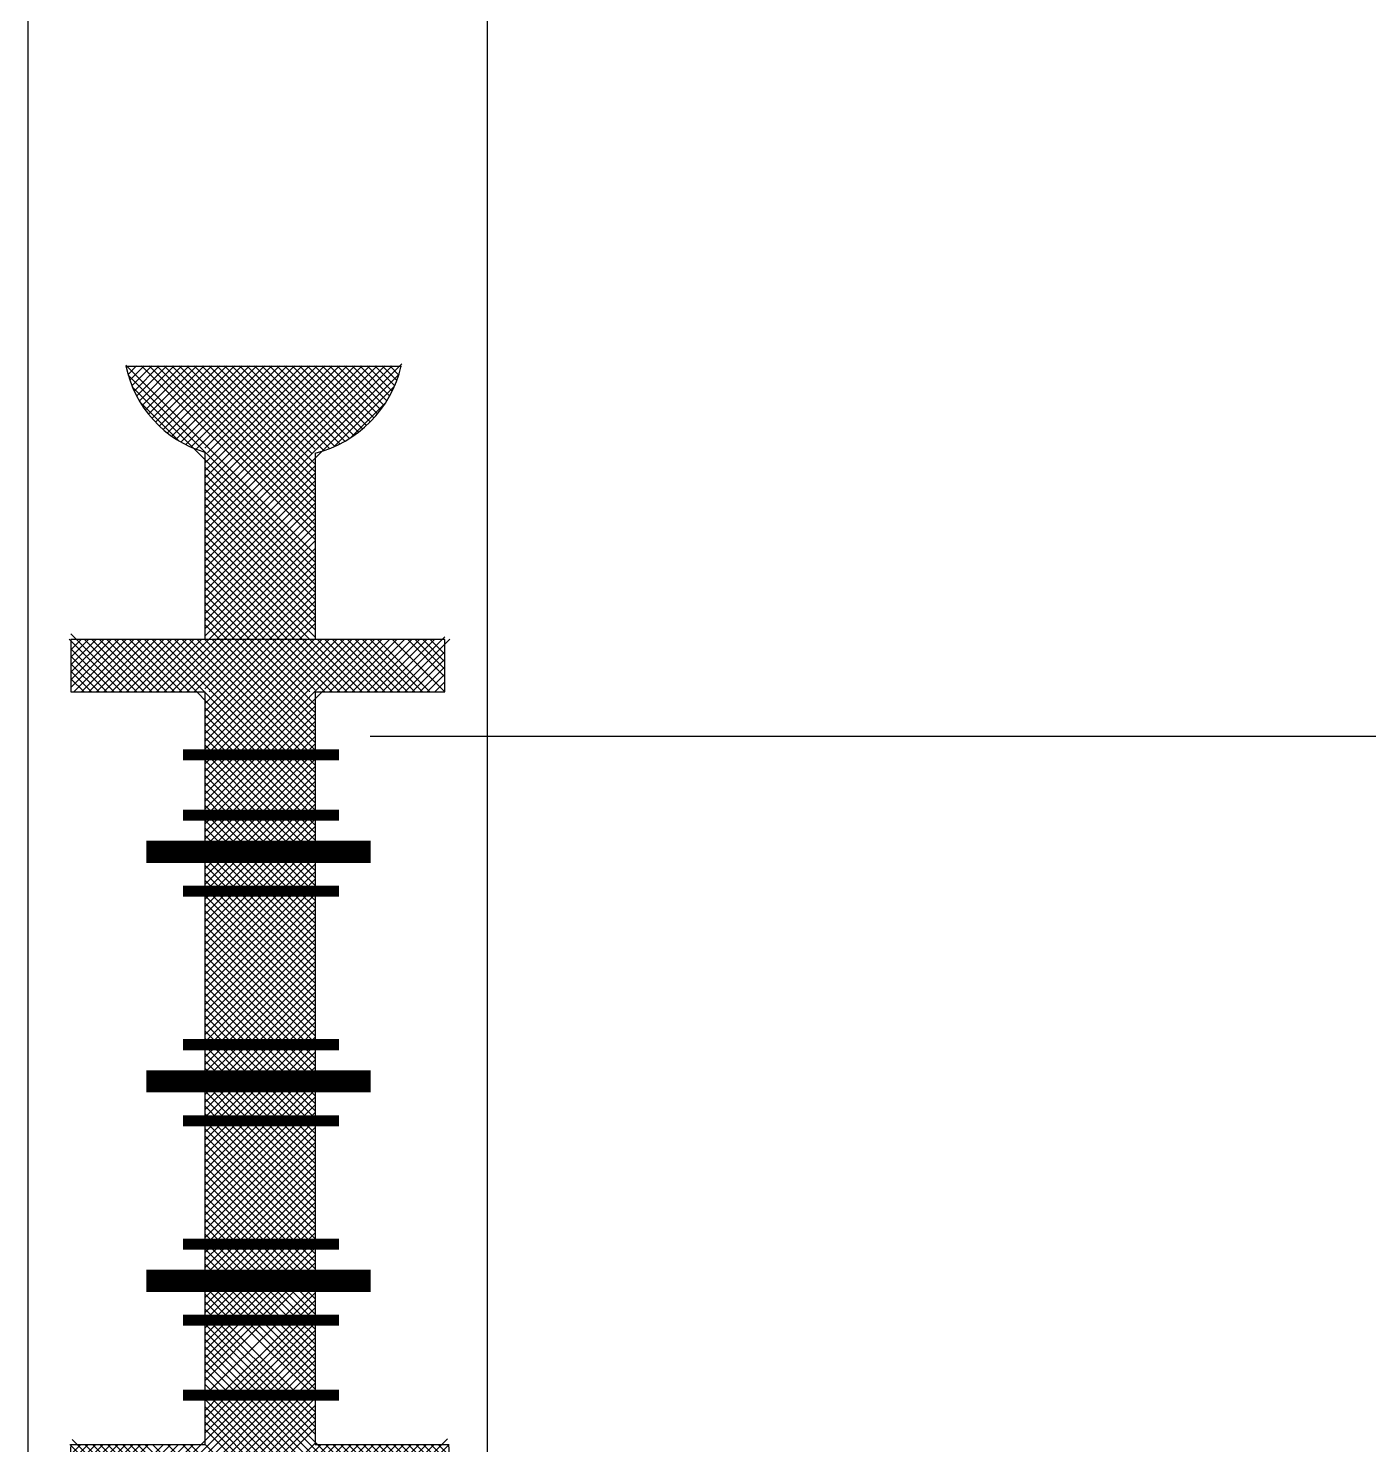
# Model space of a CAD drawing. Extents: x 151242 to 151523, y 158752 to 159354.
# Drawn here: x 151356.91 to 151357.879, y 158877.236 to 158878.259 of the extents above; entities that cross this region are included whole.
import ezdxf

# ---------------------------------------------------------------- set-up
doc = ezdxf.new("R2010")
doc.units = 0
doc.header["$LTSCALE"] = 3
doc.header["$MEASUREMENT"] = 0
doc.layers.get('0').update_dxf_attribs({"linetype": 'CONTINUOUS'})
doc.layers.add('4', color=12, linetype='CONTINUOUS')

# ---------------------------------------------------------------- blocks, each defined once
blk = doc.blocks.new('*X84')
at = {"color": 0}
for p, q in [((21.24102, 39.97768), (21.26816, 40.00483)), ((21.24278, 39.97768), (21.26993, 40.00483)), ((21.24455, 39.97768), (21.2717, 40.00483)), ((21.24632, 39.97768), (21.27346, 40.00483)), ((21.24809, 39.97768), (21.27523, 40.00483)), ((21.24986, 39.97768), (21.277, 40.00483)), ((21.25162, 39.97768), (21.27877, 40.00483)), ((21.25339, 39.97768), (21.28054, 40.00483)), ((21.25516, 39.97768), (21.2812, 40.00373)), ((21.25526, 39.99369), (21.26639, 40.00483)), ((21.25526, 39.99546), (21.26463, 40.00483)), ((21.25526, 39.99723), (21.26286, 40.00483)), ((21.25526, 39.999), (21.26109, 40.00483)), ((21.25526, 40.00076), (21.25932, 40.00483)), ((21.25526, 40.00253), (21.25755, 40.00483)), ((21.28106, 39.97768), (21.25526, 40.00349)), ((21.28283, 39.97768), (21.25569, 40.00483)), ((21.2846, 39.97768), (21.25745, 40.00483)), ((21.28637, 39.97768), (21.25922, 40.00483)), ((21.28813, 39.97768), (21.26099, 40.00483)), ((21.2899, 39.97768), (21.26276, 40.00483)), ((21.29167, 39.97768), (21.26453, 40.00483)), ((21.29344, 39.97768), (21.26629, 40.00483)), ((21.29521, 39.97768), (21.26806, 40.00483)), ((21.2812, 39.99345), (21.26983, 40.00483)), ((21.2812, 39.99522), (21.2716, 40.00483)), ((21.2812, 39.99699), (21.27336, 40.00483)), ((21.2812, 39.99875), (21.27513, 40.00483)), ((21.2812, 40.00052), (21.2769, 40.00483)), ((21.2812, 40.00229), (21.27867, 40.00483)), ((21.2793, 39.97768), (21.25526, 40.00172)), ((21.27753, 39.97768), (21.25526, 39.99995)), ((21.25693, 39.97768), (21.2812, 40.00196)), ((21.25869, 39.97768), (21.2812, 40.00019)), ((21.27576, 39.97768), (21.25526, 39.99818)), ((21.27399, 39.97768), (21.25526, 39.99641)), ((21.26046, 39.97768), (21.2812, 39.99842)), ((21.26223, 39.97768), (21.2812, 39.99666)), ((21.27222, 39.97768), (21.25526, 39.99465)), ((21.27046, 39.97768), (21.25526, 39.99288)), ((21.264, 39.97768), (21.2812, 39.99489)), ((21.26577, 39.97768), (21.2812, 39.99312)), ((21.22334, 39.97768), (21.23573, 39.99007)), ((21.22379, 39.97637), (21.23749, 39.99007)), ((21.22379, 39.9799), (21.23396, 39.99007)), ((21.22379, 39.98167), (21.23219, 39.99007)), ((21.22379, 39.98344), (21.23042, 39.99007)), ((21.22379, 39.98521), (21.22866, 39.99007)), ((21.22379, 39.98698), (21.22689, 39.99007)), ((21.23687, 39.97768), (21.22448, 39.99007)), ((21.23864, 39.97768), (21.22625, 39.99007)), ((21.22687, 39.97768), (21.23926, 39.99007)), ((21.2404, 39.97768), (21.22802, 39.99007)), ((21.22864, 39.97768), (21.24103, 39.99007)), ((21.24217, 39.97768), (21.22978, 39.99007)), ((21.23041, 39.97768), (21.2428, 39.99007)), ((21.24394, 39.97768), (21.23155, 39.99007)), ((21.23218, 39.97768), (21.24457, 39.99007)), ((21.24571, 39.97768), (21.23332, 39.99007)), ((21.23395, 39.97768), (21.24633, 39.99007)), ((21.24748, 39.97768), (21.23509, 39.99007)), ((21.23571, 39.97768), (21.2481, 39.99007)), ((21.24924, 39.97768), (21.23686, 39.99007)), ((21.23748, 39.97768), (21.24987, 39.99007)), ((21.25101, 39.97768), (21.23862, 39.99007)), ((21.23925, 39.97768), (21.25164, 39.99007)), ((21.25278, 39.97768), (21.24039, 39.99007)), ((21.25455, 39.97768), (21.24216, 39.99007)), ((21.25631, 39.97768), (21.24393, 39.99007)), ((21.25808, 39.97768), (21.24569, 39.99007)), ((21.25985, 39.97768), (21.24746, 39.99007)), ((21.26162, 39.97768), (21.24923, 39.99007)), ((21.26339, 39.97768), (21.251, 39.99007)), ((21.26515, 39.97768), (21.25277, 39.99007)), ((21.26692, 39.97768), (21.25526, 39.98934)), ((21.26869, 39.97768), (21.2563, 39.99007)), ((21.26753, 39.97768), (21.27992, 39.99007)), ((21.2693, 39.97768), (21.2812, 39.98959)), ((21.27107, 39.97768), (21.28346, 39.99007)), ((21.27284, 39.97768), (21.28522, 39.99007)), ((21.2746, 39.97768), (21.28699, 39.99007)), ((21.27637, 39.97768), (21.28876, 39.99007)), ((21.27814, 39.97768), (21.29053, 39.99007)), ((21.27991, 39.97768), (21.29229, 39.99007)), ((21.28168, 39.97768), (21.29406, 39.99007)), ((21.28344, 39.97768), (21.29583, 39.99007)), ((21.29697, 39.97768), (21.28459, 39.99007)), ((21.28521, 39.97768), (21.2976, 39.99007)), ((21.29874, 39.97768), (21.28635, 39.99007)), ((21.28698, 39.97768), (21.29937, 39.99007)), ((21.30051, 39.97768), (21.28812, 39.99007)), ((21.28875, 39.97768), (21.30113, 39.99007)), ((21.30228, 39.97768), (21.28989, 39.99007)), ((21.29051, 39.97768), (21.3029, 39.99007)), ((21.30404, 39.97768), (21.29166, 39.99007)), ((21.29228, 39.97768), (21.30467, 39.99007)), ((21.30581, 39.97768), (21.29342, 39.99007)), ((21.29405, 39.97768), (21.30644, 39.99007)), ((21.30758, 39.97768), (21.29519, 39.99007)), ((21.29582, 39.97768), (21.3082, 39.99007)), ((21.30935, 39.97768), (21.29696, 39.99007)), ((21.31172, 39.97708), (21.29873, 39.99007)), ((21.29935, 39.97768), (21.31172, 39.99005)), ((21.31288, 39.97768), (21.3005, 39.99007)), ((21.31172, 39.98062), (21.30226, 39.99007)), ((21.31172, 39.98238), (21.30403, 39.99007)), ((21.31172, 39.98415), (21.3058, 39.99007)), ((21.31172, 39.98592), (21.30757, 39.99007)), ((21.31172, 39.98769), (21.30933, 39.99007)), ((21.2351, 39.97768), (21.22379, 39.98899)), ((21.23333, 39.97768), (21.22379, 39.98722)), ((21.30289, 39.97768), (21.31172, 39.98651)), ((21.23157, 39.97768), (21.22379, 39.98545)), ((21.2298, 39.97768), (21.22379, 39.98369)), ((21.30466, 39.97768), (21.31172, 39.98474)), ((21.30642, 39.97768), (21.31172, 39.98297)), ((21.22803, 39.97768), (21.22379, 39.98192)), ((21.22626, 39.97768), (21.22379, 39.98015)), ((21.30819, 39.97768), (21.31172, 39.98121))]:
    blk.add_line(p, q, dxfattribs=at)
blk = doc.blocks.new('*X85')
at = {"color": 0}
for p, q in [((21.25526, 39.95303), (21.27991, 39.97768)), ((21.25526, 39.9548), (21.27814, 39.97768)), ((21.25526, 39.95657), (21.27637, 39.97768)), ((21.25526, 39.95834), (21.2746, 39.97768)), ((21.25526, 39.96011), (21.27284, 39.97768)), ((21.25526, 39.96187), (21.27107, 39.97768)), ((21.25526, 39.96364), (21.2693, 39.97768)), ((21.25526, 39.96541), (21.26753, 39.97768)), ((21.25526, 39.96718), (21.26577, 39.97768)), ((21.25526, 39.96894), (21.264, 39.97768)), ((21.25526, 39.97071), (21.26223, 39.97768)), ((21.25526, 39.97248), (21.26046, 39.97768)), ((21.25526, 39.97425), (21.25869, 39.97768)), ((21.25526, 39.95127), (21.2812, 39.97721)), ((21.2812, 39.95102), (21.25526, 39.97697)), ((21.2812, 39.95279), (21.25631, 39.97768)), ((21.2812, 39.95456), (21.25808, 39.97768)), ((21.2812, 39.95633), (21.25985, 39.97768)), ((21.2812, 39.95809), (21.26162, 39.97768)), ((21.2812, 39.95986), (21.26339, 39.97768)), ((21.2812, 39.96163), (21.26515, 39.97768)), ((21.2812, 39.9634), (21.26692, 39.97768)), ((21.2812, 39.96517), (21.26869, 39.97768)), ((21.2812, 39.96693), (21.27046, 39.97768)), ((21.2812, 39.9687), (21.27222, 39.97768)), ((21.2812, 39.97047), (21.27399, 39.97768)), ((21.2812, 39.97224), (21.27576, 39.97768)), ((21.2812, 39.974), (21.27753, 39.97768)), ((21.25526, 39.9495), (21.2812, 39.97544)), ((21.2812, 39.94926), (21.25526, 39.9752)), ((21.25526, 39.94773), (21.2812, 39.97368)), ((21.2812, 39.94749), (21.25526, 39.97343)), ((21.25526, 39.94596), (21.2812, 39.97191)), ((21.2812, 39.94572), (21.25526, 39.97167)), ((21.25526, 39.9442), (21.2812, 39.97014)), ((21.2812, 39.94395), (21.25526, 39.9699)), ((21.25526, 39.94243), (21.2812, 39.96837)), ((21.2812, 39.94219), (21.25526, 39.96813)), ((21.25526, 39.94066), (21.2812, 39.9666)), ((21.2812, 39.94042), (21.25526, 39.96636)), ((21.25526, 39.93889), (21.2812, 39.96484)), ((21.2812, 39.93865), (21.25526, 39.96459)), ((21.25526, 39.93712), (21.2812, 39.96307)), ((21.2812, 39.93688), (21.25526, 39.96283)), ((21.23727, 39.9156), (21.2812, 39.95953)), ((21.23821, 39.91831), (21.2812, 39.9613)), ((21.30094, 39.91537), (21.25526, 39.96106)), ((21.30159, 39.91296), (21.25526, 39.95929)), ((21.23671, 39.91327), (21.2812, 39.95777)), ((21.29935, 39.91344), (21.25526, 39.95752)), ((21.24041, 39.91344), (21.2812, 39.95423)), ((21.29758, 39.91344), (21.25526, 39.95576)), ((21.29581, 39.91344), (21.25526, 39.95399)), ((21.24218, 39.91344), (21.2812, 39.95246)), ((21.24395, 39.91344), (21.2812, 39.95069)), ((21.29404, 39.91344), (21.25526, 39.95222)), ((21.29228, 39.91344), (21.25526, 39.95045)), ((21.24571, 39.91344), (21.2812, 39.94893)), ((21.24748, 39.91344), (21.2812, 39.94716)), ((21.29051, 39.91344), (21.25526, 39.94868)), ((21.28874, 39.91344), (21.25526, 39.94692)), ((21.24925, 39.91344), (21.2812, 39.94539)), ((21.25102, 39.91344), (21.2812, 39.94362)), ((21.28697, 39.91344), (21.25526, 39.94515)), ((21.2852, 39.91344), (21.25526, 39.94338)), ((21.25279, 39.91344), (21.2812, 39.94186)), ((21.25455, 39.91344), (21.2812, 39.94009)), ((21.28344, 39.91344), (21.25526, 39.94161)), ((21.28167, 39.91344), (21.25526, 39.93985)), ((21.2799, 39.91344), (21.25526, 39.93808)), ((21.27813, 39.91344), (21.25526, 39.93631)), ((21.25632, 39.91344), (21.2812, 39.93832)), ((21.25809, 39.91344), (21.2812, 39.93655)), ((21.27283, 39.91344), (21.25324, 39.93302)), ((21.2746, 39.91344), (21.25526, 39.93277)), ((21.27637, 39.91344), (21.25591, 39.93389)), ((21.25986, 39.91344), (21.28051, 39.93409)), ((21.26162, 39.91344), (21.2812, 39.93302)), ((21.26339, 39.91344), (21.28328, 39.93333)), ((21.26516, 39.91344), (21.28458, 39.93286)), ((21.23998, 39.92185), (21.24918, 39.93104)), ((21.26399, 39.91344), (21.24749, 39.92994)), ((21.26576, 39.91344), (21.24854, 39.93065)), ((21.26753, 39.91344), (21.24965, 39.93132)), ((21.26929, 39.91344), (21.2508, 39.93193)), ((21.27106, 39.91344), (21.252, 39.9325)), ((21.26693, 39.91344), (21.28583, 39.93233)), ((21.2687, 39.91344), (21.28702, 39.93176)), ((21.27046, 39.91344), (21.28817, 39.93115)), ((21.27223, 39.91344), (21.28928, 39.93048)), ((21.274, 39.91344), (21.29034, 39.92978)), ((21.29987, 39.91821), (21.28569, 39.93239)), ((21.2978, 39.92205), (21.28953, 39.93032)), ((21.25692, 39.91344), (21.24368, 39.92668)), ((21.25869, 39.91344), (21.24457, 39.92756)), ((21.26046, 39.91344), (21.2455, 39.92839)), ((21.26222, 39.91344), (21.24647, 39.92919)), ((21.27577, 39.91344), (21.29136, 39.92903)), ((21.27753, 39.91344), (21.29234, 39.92825)), ((21.2793, 39.91344), (21.29328, 39.92742)), ((21.28107, 39.91344), (21.29418, 39.92655)), ((21.24985, 39.91344), (21.24054, 39.92274)), ((21.25162, 39.91344), (21.24126, 39.92379)), ((21.25338, 39.91344), (21.24203, 39.9248)), ((21.25515, 39.91344), (21.24283, 39.92576)), ((21.28284, 39.91344), (21.29504, 39.92564)), ((21.2846, 39.91344), (21.29587, 39.9247)), ((21.28637, 39.91344), (21.29665, 39.92371)), ((21.28814, 39.91344), (21.29738, 39.92268)), ((21.24455, 39.91344), (21.23866, 39.91933)), ((21.24631, 39.91344), (21.23924, 39.92051)), ((21.24808, 39.91344), (21.23987, 39.92165)), ((21.28991, 39.91344), (21.29808, 39.92161)), ((21.29168, 39.91344), (21.29874, 39.9205)), ((21.29344, 39.91344), (21.29935, 39.91934)), ((21.24101, 39.91344), (21.23765, 39.9168)), ((21.24278, 39.91344), (21.23812, 39.91809)), ((21.29521, 39.91344), (21.29991, 39.91813)), ((21.29698, 39.91344), (21.30042, 39.91688)), ((21.23924, 39.91344), (21.23723, 39.91545)), ((21.29875, 39.91344), (21.30088, 39.91557))]:
    blk.add_line(p, q, dxfattribs=at)
blk = doc.blocks.new('*X86')
at = {"color": 0}
for p, q in [((21.23236, 40.16702), (21.26763, 40.20229)), ((21.23413, 40.16702), (21.2694, 40.20229)), ((21.2359, 40.16702), (21.27117, 40.20229)), ((21.23767, 40.16702), (21.27294, 40.20229)), ((21.23943, 40.16702), (21.27471, 40.20229)), ((21.2412, 40.16702), (21.27647, 40.20229)), ((21.24297, 40.16702), (21.27824, 40.20229)), ((21.2465, 40.16702), (21.28131, 40.20183)), ((21.25281, 40.18924), (21.26587, 40.20229)), ((21.25421, 40.1924), (21.2641, 40.20229)), ((21.25489, 40.19485), (21.26233, 40.20229)), ((21.25522, 40.19694), (21.26056, 40.20229)), ((21.28972, 40.16702), (21.25526, 40.20073)), ((21.28795, 40.16702), (21.25532, 40.19965)), ((21.25533, 40.19882), (21.2588, 40.20229)), ((21.29149, 40.16702), (21.25621, 40.20229)), ((21.29325, 40.16702), (21.25798, 40.20229)), ((21.29502, 40.16702), (21.25975, 40.20229)), ((21.29679, 40.16702), (21.26152, 40.20229)), ((21.29856, 40.16702), (21.26328, 40.20229)), ((21.30032, 40.16702), (21.26505, 40.20229)), ((21.30209, 40.16702), (21.26682, 40.20229)), ((21.30386, 40.16702), (21.26859, 40.20229)), ((21.28394, 40.1887), (21.27036, 40.20229)), ((21.28237, 40.19204), (21.27212, 40.20229)), ((21.28163, 40.19455), (21.27389, 40.20229)), ((21.28127, 40.19668), (21.27566, 40.20229)), ((21.28113, 40.19858), (21.27743, 40.20229)), ((21.25004, 40.16702), (21.28115, 40.19813)), ((21.25181, 40.16702), (21.28129, 40.1965)), ((21.28441, 40.16702), (21.25514, 40.19629)), ((21.28618, 40.16702), (21.25529, 40.19791)), ((21.2812, 40.16669), (21.25452, 40.19338)), ((21.28265, 40.16702), (21.25488, 40.19479)), ((21.25526, 40.16693), (21.28188, 40.19356)), ((21.2812, 40.16139), (21.253, 40.18959)), ((21.2812, 40.16316), (21.25358, 40.19078)), ((21.25526, 40.1634), (21.28281, 40.19095)), ((21.25526, 40.16163), (21.28337, 40.18974)), ((21.28188, 40.15541), (21.25092, 40.18637)), ((21.2812, 40.15785), (21.25167, 40.18739)), ((21.2812, 40.15962), (21.25237, 40.18846)), ((21.25434, 40.15541), (21.28543, 40.1865)), ((21.25526, 40.15986), (21.284, 40.1886)), ((21.25526, 40.15809), (21.28469, 40.18752)), ((21.27481, 40.15541), (21.24736, 40.18285)), ((21.27658, 40.15541), (21.24833, 40.18365)), ((21.27834, 40.15541), (21.24925, 40.1845)), ((21.2812, 40.15432), (21.25011, 40.18541)), ((21.25526, 40.15456), (21.28623, 40.18553)), ((21.25788, 40.15541), (21.28709, 40.18462)), ((21.25965, 40.15541), (21.288, 40.18376)), ((21.26141, 40.15541), (21.28896, 40.18296)), ((21.22883, 40.16702), (21.2415, 40.17969)), ((21.23059, 40.16702), (21.24467, 40.18109)), ((21.2526, 40.16702), (21.24029, 40.17932)), ((21.26597, 40.15541), (21.24164, 40.17974)), ((21.26774, 40.15541), (21.24291, 40.18024)), ((21.26951, 40.15541), (21.24411, 40.1808)), ((21.27127, 40.15541), (21.24526, 40.18143)), ((21.27304, 40.15541), (21.24634, 40.18211)), ((21.26318, 40.15541), (21.28998, 40.18221)), ((21.26495, 40.15541), (21.29105, 40.18151)), ((21.26672, 40.15541), (21.29219, 40.18088)), ((21.26848, 40.15541), (21.29338, 40.18031)), ((21.27025, 40.15541), (21.29465, 40.1798)), ((21.28363, 40.16702), (21.29598, 40.17937)), ((21.30563, 40.16702), (21.29125, 40.1814)), ((21.3074, 40.16702), (21.29459, 40.17982)), ((21.30916, 40.16702), (21.29709, 40.17909)), ((21.22352, 40.16702), (21.23503, 40.17852)), ((21.22367, 40.16893), (21.23335, 40.17861)), ((21.22396, 40.17098), (21.2313, 40.17833)), ((21.22407, 40.16579), (21.23696, 40.17869)), ((21.22533, 40.17413), (21.22815, 40.17695)), ((21.22706, 40.16702), (21.23906, 40.17902)), ((21.23669, 40.16702), (21.22735, 40.17636)), ((21.23845, 40.16702), (21.22838, 40.17709)), ((21.24022, 40.16702), (21.22953, 40.17771)), ((21.24199, 40.16702), (21.23081, 40.17819)), ((21.24552, 40.16702), (21.23394, 40.1786)), ((21.24729, 40.16702), (21.23571, 40.1786)), ((21.24906, 40.16702), (21.23734, 40.17873)), ((21.25083, 40.16702), (21.23886, 40.17898)), ((21.28539, 40.16702), (21.2974, 40.17902)), ((21.28716, 40.16702), (21.29891, 40.17876)), ((21.28893, 40.16702), (21.30052, 40.17861)), ((21.2907, 40.16702), (21.30227, 40.17859)), ((21.29247, 40.16702), (21.30399, 40.17854)), ((21.29423, 40.16702), (21.30546, 40.17825)), ((21.296, 40.16702), (21.30677, 40.17778)), ((21.29777, 40.16702), (21.30793, 40.17718)), ((21.31233, 40.16562), (21.29923, 40.17872)), ((21.29954, 40.16702), (21.30898, 40.17646)), ((21.3127, 40.16702), (21.30113, 40.17859)), ((21.31279, 40.1687), (21.30287, 40.17861)), ((21.31257, 40.17068), (21.30486, 40.17839)), ((21.31149, 40.17353), (21.3077, 40.17732)), ((21.23138, 40.16702), (21.22493, 40.17347)), ((21.23315, 40.16702), (21.22562, 40.17454)), ((21.23492, 40.16702), (21.22643, 40.17551)), ((21.3013, 40.16702), (21.30991, 40.17562)), ((21.30307, 40.16702), (21.31073, 40.17468)), ((21.30484, 40.16702), (21.31144, 40.17362)), ((21.30661, 40.16702), (21.31202, 40.17243)), ((21.22608, 40.16702), (21.2237, 40.1694)), ((21.22785, 40.16702), (21.22394, 40.17092)), ((21.22961, 40.16702), (21.22436, 40.17227)), ((21.30838, 40.16702), (21.31247, 40.17111)), ((21.31014, 40.16702), (21.31274, 40.16961)), ((21.2642, 40.15541), (21.25526, 40.16435)), ((21.26243, 40.15541), (21.25526, 40.16258)), ((21.27202, 40.15541), (21.2812, 40.16459)), ((21.27379, 40.15541), (21.2812, 40.16283)), ((21.26067, 40.15541), (21.25526, 40.16082)), ((21.2589, 40.15541), (21.25526, 40.15905)), ((21.27556, 40.15541), (21.2812, 40.16106)), ((21.27732, 40.15541), (21.2812, 40.15929))]:
    blk.add_line(p, q, dxfattribs=at)
blk = doc.blocks.new('*X83')
at = {"color": 0}
for p, q in [((21.25526, 40.15279), (21.25788, 40.15541)), ((21.25526, 40.15102), (21.25965, 40.15541)), ((21.25526, 40.14926), (21.26141, 40.15541)), ((21.25526, 40.14749), (21.26318, 40.15541)), ((21.25526, 40.14572), (21.26495, 40.15541)), ((21.25526, 40.14395), (21.26672, 40.15541)), ((21.25526, 40.14219), (21.26848, 40.15541)), ((21.25526, 40.14042), (21.27025, 40.15541)), ((21.25526, 40.13865), (21.27202, 40.15541)), ((21.27303, 40.13774), (21.25536, 40.15541)), ((21.25612, 40.13774), (21.27379, 40.15541)), ((21.25789, 40.13774), (21.27556, 40.15541)), ((21.27656, 40.13774), (21.2589, 40.15541)), ((21.25966, 40.13774), (21.27732, 40.15541)), ((21.27833, 40.13774), (21.26067, 40.15541)), ((21.2801, 40.13774), (21.26243, 40.15541)), ((21.26319, 40.13774), (21.28086, 40.15541)), ((21.2812, 40.13841), (21.2642, 40.15541)), ((21.26496, 40.13774), (21.2812, 40.15399)), ((21.2812, 40.14017), (21.26597, 40.15541)), ((21.2812, 40.14194), (21.26774, 40.15541)), ((21.2812, 40.14371), (21.26951, 40.15541)), ((21.2812, 40.14548), (21.27127, 40.15541)), ((21.2812, 40.14725), (21.27304, 40.15541)), ((21.2812, 40.14901), (21.27481, 40.15541)), ((21.2812, 40.15078), (21.27658, 40.15541)), ((21.2812, 40.15255), (21.27834, 40.15541)), ((21.26949, 40.13774), (21.25526, 40.15198)), ((21.26773, 40.13774), (21.25526, 40.15021)), ((21.26673, 40.13774), (21.2812, 40.15222)), ((21.2685, 40.13774), (21.2812, 40.15045)), ((21.26596, 40.13774), (21.25526, 40.14844)), ((21.26419, 40.13774), (21.25526, 40.14667)), ((21.27026, 40.13774), (21.2812, 40.14868)), ((21.27203, 40.13774), (21.2812, 40.14692)), ((21.26242, 40.13774), (21.25526, 40.14491)), ((21.26065, 40.13774), (21.25526, 40.14314)), ((21.2738, 40.13774), (21.2812, 40.14515)), ((21.27557, 40.13774), (21.2812, 40.14338)), ((21.25889, 40.13774), (21.25526, 40.14137)), ((21.26637, 40.1285), (21.25526, 40.1396)), ((21.26986, 40.1285), (21.2812, 40.13985)), ((21.27733, 40.13774), (21.2812, 40.14161)), ((21.25526, 40.13511), (21.25789, 40.13774)), ((21.25526, 40.13335), (21.25966, 40.13774)), ((21.25526, 40.13158), (21.26142, 40.13774)), ((21.25526, 40.12981), (21.26319, 40.13774)), ((21.26283, 40.1285), (21.25526, 40.13607)), ((21.2646, 40.1285), (21.25535, 40.13774)), ((21.25571, 40.1285), (21.26496, 40.13774)), ((21.25748, 40.1285), (21.26673, 40.13774)), ((21.26813, 40.1285), (21.25889, 40.13774)), ((21.25925, 40.1285), (21.2685, 40.13774)), ((21.2699, 40.1285), (21.26065, 40.13774)), ((21.26102, 40.1285), (21.27026, 40.13774)), ((21.27167, 40.1285), (21.26242, 40.13774)), ((21.26278, 40.1285), (21.27203, 40.13774)), ((21.27344, 40.1285), (21.26419, 40.13774)), ((21.26455, 40.1285), (21.2738, 40.13774)), ((21.2752, 40.1285), (21.26596, 40.13774)), ((21.26632, 40.1285), (21.27557, 40.13774)), ((21.27697, 40.1285), (21.26773, 40.13774)), ((21.26809, 40.1285), (21.27733, 40.13774)), ((21.27874, 40.1285), (21.26949, 40.13774)), ((21.27162, 40.1285), (21.28087, 40.13774)), ((21.2812, 40.12957), (21.27303, 40.13774)), ((21.27339, 40.1285), (21.2812, 40.13631)), ((21.2812, 40.13134), (21.2748, 40.13774)), ((21.2812, 40.1331), (21.27656, 40.13774)), ((21.2812, 40.13487), (21.27833, 40.13774)), ((21.26106, 40.1285), (21.25526, 40.1343)), ((21.2593, 40.1285), (21.25526, 40.13253)), ((21.27516, 40.1285), (21.2812, 40.13454)), ((21.27693, 40.1285), (21.2812, 40.13277)), ((21.25753, 40.1285), (21.25526, 40.13076)), ((21.27869, 40.1285), (21.2812, 40.13101)), ((21.25526, 40.12628), (21.25748, 40.1285)), ((21.25526, 40.12451), (21.25925, 40.1285)), ((21.25526, 40.12274), (21.26102, 40.1285)), ((21.25526, 40.12097), (21.26278, 40.1285)), ((21.26262, 40.11987), (21.25526, 40.12723)), ((21.26439, 40.11987), (21.25576, 40.1285)), ((21.25592, 40.11987), (21.26455, 40.1285)), ((21.26616, 40.11987), (21.25753, 40.1285)), ((21.25769, 40.11987), (21.26632, 40.1285)), ((21.26792, 40.11987), (21.2593, 40.1285)), ((21.25946, 40.11987), (21.26809, 40.1285)), ((21.26969, 40.11987), (21.26106, 40.1285)), ((21.26123, 40.11987), (21.26986, 40.1285)), ((21.27146, 40.11987), (21.26283, 40.1285)), ((21.26299, 40.11987), (21.27162, 40.1285)), ((21.27323, 40.11987), (21.2646, 40.1285)), ((21.26476, 40.11987), (21.27339, 40.1285)), ((21.275, 40.11987), (21.26637, 40.1285)), ((21.26653, 40.11987), (21.27516, 40.1285)), ((21.27676, 40.11987), (21.26813, 40.1285)), ((21.2683, 40.11987), (21.27693, 40.1285)), ((21.27853, 40.11987), (21.2699, 40.1285)), ((21.27006, 40.11987), (21.27869, 40.1285)), ((21.2803, 40.11987), (21.27167, 40.1285)), ((21.27183, 40.11987), (21.28046, 40.1285)), ((21.2812, 40.12073), (21.27344, 40.1285)), ((21.2736, 40.11987), (21.2812, 40.12747)), ((21.2812, 40.1225), (21.2752, 40.1285)), ((21.2812, 40.12427), (21.27697, 40.1285)), ((21.2812, 40.12603), (21.27874, 40.1285)), ((21.26085, 40.11987), (21.25526, 40.12546)), ((21.25909, 40.11987), (21.25526, 40.12369)), ((21.27537, 40.11987), (21.2812, 40.1257)), ((21.27714, 40.11987), (21.2812, 40.12394)), ((21.2812, 40.09598), (21.25526, 40.12193)), ((21.25526, 40.11744), (21.25769, 40.11987)), ((21.25526, 40.11567), (21.25946, 40.11987)), ((21.25526, 40.1139), (21.26123, 40.11987)), ((21.25526, 40.11213), (21.26299, 40.11987)), ((21.25526, 40.11037), (21.26476, 40.11987)), ((21.25526, 40.1086), (21.26653, 40.11987)), ((21.25526, 40.10683), (21.2683, 40.11987)), ((21.25526, 40.10506), (21.27006, 40.11987)), ((21.25526, 40.10329), (21.27183, 40.11987)), ((21.25526, 40.10153), (21.2736, 40.11987)), ((21.25526, 40.09976), (21.27537, 40.11987)), ((21.25526, 40.09799), (21.27714, 40.11987)), ((21.25526, 40.09622), (21.2789, 40.11987)), ((21.25526, 40.09446), (21.28067, 40.11987)), ((21.2812, 40.09421), (21.25555, 40.11987)), ((21.2812, 40.09775), (21.25909, 40.11987)), ((21.2812, 40.09952), (21.26085, 40.11987)), ((21.2812, 40.10128), (21.26262, 40.11987)), ((21.2812, 40.10305), (21.26439, 40.11987)), ((21.2812, 40.10482), (21.26616, 40.11987)), ((21.2812, 40.10659), (21.26792, 40.11987)), ((21.2812, 40.10836), (21.26969, 40.11987)), ((21.2812, 40.11012), (21.27146, 40.11987)), ((21.2812, 40.11189), (21.27323, 40.11987)), ((21.2812, 40.11366), (21.275, 40.11987)), ((21.2812, 40.11543), (21.27676, 40.11987)), ((21.2812, 40.11719), (21.27853, 40.11987)), ((21.2789, 40.11987), (21.2812, 40.12217)), ((21.25526, 40.09269), (21.2812, 40.11863)), ((21.2812, 40.09245), (21.25526, 40.11839)), ((21.25526, 40.09092), (21.2812, 40.11686)), ((21.28102, 40.09086), (21.25526, 40.11662)), ((21.25526, 40.08915), (21.2812, 40.1151)), ((21.2812, 40.08891), (21.25526, 40.11485)), ((21.27748, 40.09086), (21.25526, 40.11309)), ((21.25874, 40.09086), (21.2812, 40.11333)), ((21.27571, 40.09086), (21.25526, 40.11132)), ((21.27395, 40.09086), (21.25526, 40.10955)), ((21.26051, 40.09086), (21.2812, 40.11156)), ((21.26227, 40.09086), (21.2812, 40.10979)), ((21.27218, 40.09086), (21.25526, 40.10778)), ((21.27041, 40.09086), (21.25526, 40.10602)), ((21.26404, 40.09086), (21.2812, 40.10803)), ((21.26581, 40.09086), (21.2812, 40.10626)), ((21.26864, 40.09086), (21.25526, 40.10425)), ((21.26688, 40.09086), (21.25526, 40.10248)), ((21.26758, 40.09086), (21.2812, 40.10449)), ((21.26935, 40.09086), (21.2812, 40.10272)), ((21.26511, 40.09086), (21.25526, 40.10071)), ((21.27111, 40.09086), (21.2812, 40.10095)), ((21.27288, 40.09086), (21.2812, 40.09919)), ((21.26334, 40.09086), (21.25526, 40.09894)), ((21.26157, 40.09086), (21.25526, 40.09718)), ((21.27465, 40.09086), (21.2812, 40.09742)), ((21.25981, 40.09086), (21.25526, 40.09541)), ((21.25804, 40.09086), (21.25526, 40.09364)), ((21.27642, 40.09086), (21.2812, 40.09565)), ((21.27818, 40.09086), (21.2812, 40.09388)), ((21.25526, 40.08738), (21.25874, 40.09086)), ((21.25526, 40.08562), (21.26051, 40.09086)), ((21.25526, 40.08385), (21.26227, 40.09086)), ((21.25526, 40.08208), (21.26404, 40.09086)), ((21.26375, 40.08162), (21.25526, 40.09011)), ((21.26552, 40.08162), (21.25627, 40.09086)), ((21.25656, 40.08162), (21.26581, 40.09086)), ((21.26728, 40.08162), (21.25804, 40.09086)), ((21.25833, 40.08162), (21.26758, 40.09086)), ((21.26905, 40.08162), (21.25981, 40.09086)), ((21.2601, 40.08162), (21.26935, 40.09086)), ((21.27082, 40.08162), (21.26157, 40.09086)), ((21.26187, 40.08162), (21.27111, 40.09086)), ((21.27259, 40.08162), (21.26334, 40.09086)), ((21.26363, 40.08162), (21.27288, 40.09086)), ((21.27436, 40.08162), (21.26511, 40.09086)), ((21.2654, 40.08162), (21.27465, 40.09086)), ((21.27612, 40.08162), (21.26688, 40.09086)), ((21.26717, 40.08162), (21.27642, 40.09086)), ((21.27789, 40.08162), (21.26864, 40.09086)), ((21.26894, 40.08162), (21.27818, 40.09086)), ((21.2812, 40.08007), (21.27041, 40.09086)), ((21.27071, 40.08162), (21.27995, 40.09086)), ((21.2812, 40.08184), (21.27218, 40.09086)), ((21.27247, 40.08162), (21.2812, 40.09035)), ((21.2812, 40.08361), (21.27395, 40.09086)), ((21.2812, 40.08537), (21.27571, 40.09086)), ((21.2812, 40.08714), (21.27748, 40.09086)), ((21.26198, 40.08162), (21.25526, 40.08834)), ((21.26021, 40.08162), (21.25526, 40.08657)), ((21.27424, 40.08162), (21.2812, 40.08858)), ((21.27601, 40.08162), (21.2812, 40.08681)), ((21.25845, 40.08162), (21.25526, 40.0848)), ((21.27091, 40.07299), (21.2812, 40.08328)), ((21.27778, 40.08162), (21.2812, 40.08504)), ((21.25526, 40.07855), (21.25833, 40.08162)), ((21.25526, 40.07678), (21.2601, 40.08162)), ((21.25526, 40.07501), (21.26187, 40.08162)), ((21.25526, 40.07324), (21.26363, 40.08162)), ((21.25526, 40.07147), (21.2654, 40.08162)), ((21.26354, 40.07299), (21.25526, 40.08127)), ((21.26177, 40.07299), (21.25526, 40.0795)), ((21.26531, 40.07299), (21.25668, 40.08162)), ((21.26708, 40.07299), (21.25845, 40.08162)), ((21.25854, 40.07299), (21.26717, 40.08162)), ((21.26884, 40.07299), (21.26021, 40.08162)), ((21.26031, 40.07299), (21.26894, 40.08162)), ((21.27061, 40.07299), (21.26198, 40.08162)), ((21.26208, 40.07299), (21.27071, 40.08162)), ((21.27238, 40.07299), (21.26375, 40.08162)), ((21.26384, 40.07299), (21.27247, 40.08162)), ((21.27415, 40.07299), (21.26552, 40.08162)), ((21.26561, 40.07299), (21.27424, 40.08162)), ((21.27591, 40.07299), (21.26728, 40.08162)), ((21.26738, 40.07299), (21.27601, 40.08162)), ((21.27768, 40.07299), (21.26905, 40.08162)), ((21.26915, 40.07299), (21.27778, 40.08162)), ((21.2812, 40.07123), (21.27082, 40.08162)), ((21.2812, 40.073), (21.27259, 40.08162)), ((21.27268, 40.07299), (21.2812, 40.08151)), ((21.2812, 40.07477), (21.27436, 40.08162)), ((21.27445, 40.07299), (21.2812, 40.07974)), ((21.2812, 40.07654), (21.27612, 40.08162)), ((21.2812, 40.0783), (21.27789, 40.08162)), ((21.26, 40.07299), (21.25526, 40.07773)), ((21.25824, 40.07299), (21.25526, 40.07596)), ((21.27622, 40.07299), (21.2812, 40.07797)), ((21.27799, 40.07299), (21.2812, 40.07621)), ((21.25526, 40.06971), (21.25854, 40.07299)), ((21.25526, 40.06794), (21.26031, 40.07299)), ((21.25526, 40.06617), (21.26208, 40.07299)), ((21.25526, 40.0644), (21.26384, 40.07299)), ((21.25526, 40.06264), (21.26561, 40.07299)), ((21.25526, 40.06087), (21.26738, 40.07299)), ((21.25526, 40.0591), (21.26915, 40.07299)), ((21.25526, 40.05733), (21.27091, 40.07299)), ((21.25526, 40.05556), (21.27268, 40.07299)), ((21.25526, 40.0538), (21.27445, 40.07299)), ((21.25526, 40.05203), (21.27622, 40.07299)), ((21.25526, 40.05026), (21.27799, 40.07299)), ((21.25526, 40.04849), (21.27975, 40.07299)), ((21.25526, 40.04673), (21.2812, 40.07267)), ((21.2812, 40.04825), (21.25647, 40.07299)), ((21.2812, 40.05002), (21.25824, 40.07299)), ((21.2812, 40.05179), (21.26, 40.07299)), ((21.2812, 40.05355), (21.26177, 40.07299)), ((21.2812, 40.05532), (21.26354, 40.07299)), ((21.2812, 40.05709), (21.26531, 40.07299)), ((21.2812, 40.05886), (21.26708, 40.07299)), ((21.2812, 40.06063), (21.26884, 40.07299)), ((21.2812, 40.06239), (21.27061, 40.07299)), ((21.2812, 40.06416), (21.27238, 40.07299)), ((21.2812, 40.06593), (21.27415, 40.07299)), ((21.2812, 40.0677), (21.27591, 40.07299)), ((21.2812, 40.06946), (21.27768, 40.07299)), ((21.2812, 40.04648), (21.25526, 40.07243)), ((21.25526, 40.04496), (21.2812, 40.0709)), ((21.2812, 40.04472), (21.25526, 40.07066)), ((21.25526, 40.04319), (21.2812, 40.06913)), ((21.2812, 40.04295), (21.25526, 40.06889)), ((21.25526, 40.04142), (21.2812, 40.06737)), ((21.2812, 40.04118), (21.25526, 40.06712)), ((21.25526, 40.03965), (21.2812, 40.0656)), ((21.2812, 40.03941), (21.25526, 40.06536)), ((21.25526, 40.03789), (21.2812, 40.06383)), ((21.2812, 40.03764), (21.25526, 40.06359)), ((21.2802, 40.03688), (21.25526, 40.06182)), ((21.27843, 40.03688), (21.25526, 40.06005)), ((21.25602, 40.03688), (21.2812, 40.06206)), ((21.25779, 40.03688), (21.2812, 40.0603)), ((21.27666, 40.03688), (21.25526, 40.05829)), ((21.2749, 40.03688), (21.25526, 40.05652)), ((21.25956, 40.03688), (21.2812, 40.05853)), ((21.26132, 40.03688), (21.2812, 40.05676)), ((21.27313, 40.03688), (21.25526, 40.05475)), ((21.27136, 40.03688), (21.25526, 40.05298)), ((21.26309, 40.03688), (21.2812, 40.05499)), ((21.26486, 40.03688), (21.2812, 40.05322)), ((21.26959, 40.03688), (21.25526, 40.05121)), ((21.26783, 40.03688), (21.25526, 40.04945)), ((21.26663, 40.03688), (21.2812, 40.05146)), ((21.2684, 40.03688), (21.2812, 40.04969)), ((21.26606, 40.03688), (21.25526, 40.04768)), ((21.26429, 40.03688), (21.25526, 40.04591)), ((21.27016, 40.03688), (21.2812, 40.04792)), ((21.27193, 40.03688), (21.2812, 40.04615)), ((21.26252, 40.03688), (21.25526, 40.04414)), ((21.2737, 40.03688), (21.2812, 40.04439)), ((21.27547, 40.03688), (21.2812, 40.04262)), ((21.26076, 40.03688), (21.25526, 40.04238)), ((21.25899, 40.03688), (21.25526, 40.04061)), ((21.27723, 40.03688), (21.2812, 40.04085)), ((21.26647, 40.02763), (21.25526, 40.03884)), ((21.25526, 40.03435), (21.25779, 40.03688)), ((21.25526, 40.03258), (21.25956, 40.03688)), ((21.25526, 40.03082), (21.26132, 40.03688)), ((21.25526, 40.02905), (21.26309, 40.03688)), ((21.25526, 40.02551), (21.26663, 40.03688)), ((21.2647, 40.02763), (21.25545, 40.03688)), ((21.25561, 40.02763), (21.26486, 40.03688)), ((21.26823, 40.02763), (21.25899, 40.03688)), ((21.25915, 40.02763), (21.2684, 40.03688)), ((21.27, 40.02763), (21.26076, 40.03688)), ((21.26092, 40.02763), (21.27016, 40.03688)), ((21.27177, 40.02763), (21.26252, 40.03688)), ((21.26268, 40.02763), (21.27193, 40.03688)), ((21.27354, 40.02763), (21.26429, 40.03688)), ((21.26445, 40.02763), (21.2737, 40.03688)), ((21.27531, 40.02763), (21.26606, 40.03688)), ((21.26622, 40.02763), (21.27547, 40.03688)), ((21.27707, 40.02763), (21.26783, 40.03688)), ((21.26799, 40.02763), (21.27723, 40.03688)), ((21.27884, 40.02763), (21.26959, 40.03688)), ((21.26976, 40.02763), (21.279, 40.03688)), ((21.28061, 40.02763), (21.27136, 40.03688)), ((21.27152, 40.02763), (21.28077, 40.03688)), ((21.2812, 40.02881), (21.27313, 40.03688)), ((21.2812, 40.03057), (21.2749, 40.03688)), ((21.2812, 40.03234), (21.27666, 40.03688)), ((21.2812, 40.03411), (21.27843, 40.03688)), ((21.279, 40.03688), (21.2812, 40.03908)), ((21.26293, 40.02763), (21.25526, 40.0353)), ((21.26116, 40.02763), (21.25526, 40.03354)), ((21.27329, 40.02763), (21.2812, 40.03555)), ((21.27506, 40.02763), (21.2812, 40.03378)), ((21.2594, 40.02763), (21.25526, 40.03177)), ((21.25763, 40.02763), (21.25526, 40.03)), ((21.27683, 40.02763), (21.2812, 40.03201)), ((21.27859, 40.02763), (21.2812, 40.03024)), ((21.25526, 40.02374), (21.25915, 40.02763)), ((21.25526, 40.02198), (21.26092, 40.02763)), ((21.25526, 40.02021), (21.26268, 40.02763)), ((21.26272, 40.019), (21.25526, 40.02647)), ((21.25582, 40.019), (21.26445, 40.02763)), ((21.26449, 40.019), (21.25586, 40.02763)), ((21.25759, 40.019), (21.26622, 40.02763)), ((21.26626, 40.019), (21.25763, 40.02763)), ((21.25936, 40.019), (21.26799, 40.02763)), ((21.26803, 40.019), (21.2594, 40.02763)), ((21.26113, 40.019), (21.26976, 40.02763)), ((21.26979, 40.019), (21.26116, 40.02763)), ((21.26289, 40.019), (21.27152, 40.02763)), ((21.27156, 40.019), (21.26293, 40.02763)), ((21.26466, 40.019), (21.27329, 40.02763)), ((21.27333, 40.019), (21.2647, 40.02763)), ((21.26643, 40.019), (21.27506, 40.02763)), ((21.2751, 40.019), (21.26647, 40.02763)), ((21.2682, 40.019), (21.27683, 40.02763)), ((21.27686, 40.019), (21.26823, 40.02763)), ((21.26996, 40.019), (21.27859, 40.02763)), ((21.27863, 40.019), (21.27, 40.02763)), ((21.27173, 40.019), (21.28036, 40.02763)), ((21.2804, 40.019), (21.27177, 40.02763)), ((21.2735, 40.019), (21.2812, 40.02671)), ((21.2812, 40.01997), (21.27354, 40.02763)), ((21.2812, 40.02173), (21.27531, 40.02763)), ((21.2812, 40.0235), (21.27707, 40.02763)), ((21.2812, 40.02527), (21.27884, 40.02763)), ((21.26095, 40.019), (21.25526, 40.0247)), ((21.25919, 40.019), (21.25526, 40.02293)), ((21.27527, 40.019), (21.2812, 40.02494)), ((21.27704, 40.019), (21.2812, 40.02317)), ((21.25742, 40.019), (21.25526, 40.02116)), ((21.2788, 40.019), (21.2812, 40.02141)), ((21.25402, 40.00483), (21.2682, 40.019)), ((21.25526, 40.01667), (21.25759, 40.019)), ((21.25526, 40.01491), (21.25936, 40.019)), ((21.25526, 40.01314), (21.26113, 40.019)), ((21.25526, 40.01137), (21.26289, 40.019)), ((21.25526, 40.0096), (21.26466, 40.019)), ((21.25526, 40.00783), (21.26643, 40.019)), ((21.25526, 40.0043), (21.26996, 40.019)), ((21.26806, 40.00483), (21.25526, 40.01763)), ((21.26983, 40.00483), (21.25565, 40.019)), ((21.2716, 40.00483), (21.25742, 40.019)), ((21.25755, 40.00483), (21.27173, 40.019)), ((21.27336, 40.00483), (21.25919, 40.019)), ((21.25932, 40.00483), (21.2735, 40.019)), ((21.27513, 40.00483), (21.26095, 40.019)), ((21.26109, 40.00483), (21.27527, 40.019)), ((21.2769, 40.00483), (21.26272, 40.019)), ((21.26286, 40.00483), (21.27704, 40.019)), ((21.27867, 40.00483), (21.26449, 40.019)), ((21.26463, 40.00483), (21.2788, 40.019)), ((21.2812, 40.00406), (21.26626, 40.019)), ((21.26639, 40.00483), (21.28057, 40.019)), ((21.2822, 40.00483), (21.26803, 40.019)), ((21.26816, 40.00483), (21.2812, 40.01787)), ((21.2812, 40.00759), (21.26979, 40.019)), ((21.26993, 40.00483), (21.2812, 40.0161)), ((21.2812, 40.00936), (21.27156, 40.019)), ((21.2812, 40.01113), (21.27333, 40.019)), ((21.2812, 40.0129), (21.2751, 40.019)), ((21.2812, 40.01466), (21.27686, 40.019)), ((21.2812, 40.01643), (21.27863, 40.019)), ((21.26629, 40.00483), (21.25526, 40.01586)), ((21.26453, 40.00483), (21.25526, 40.01409)), ((21.2717, 40.00483), (21.2812, 40.01433)), ((21.27346, 40.00483), (21.2812, 40.01257)), ((21.26276, 40.00483), (21.25526, 40.01232)), ((21.26099, 40.00483), (21.25526, 40.01056)), ((21.27523, 40.00483), (21.2812, 40.0108)), ((21.25922, 40.00483), (21.25526, 40.00879)), ((21.25745, 40.00483), (21.25526, 40.00702)), ((21.277, 40.00483), (21.2812, 40.00903)), ((21.27877, 40.00483), (21.2812, 40.00726))]:
    blk.add_line(p, q, dxfattribs=at)

msp = doc.modelspace()

# ---------------------------------------------------------------- linework, layer by layer
at = {"layer": '4', "color": 15}
for p, q in [((151356.91, 158876.6843), (151356.91, 158880.0073)), ((151357.2418, 158876.6843, 0.05), (151357.2418, 158880.0073, 0.05)), ((151356.9806, 158878.0151), (151357.1796, 158878.0151)), ((151357.0375, 158877.9528), (151357.0375, 158877.8176)), ((151357.1172, 158877.9521), (151357.1172, 158877.8176)), ((151357.0375, 158877.8176), (151356.9408, 158877.8176)), ((151356.9408, 158877.8176), (151356.9408, 158877.7796)), ((151357.211, 158877.8176), (151357.0375, 158877.8176)), ((151357.211, 158877.7796), (151357.211, 158877.8176)), ((151356.9408, 158877.7796), (151357.0375, 158877.7796)), ((151357.0375, 158877.7796), (151357.0375, 158877.2357)), ((151357.1172, 158877.7796), (151357.211, 158877.7796)), ((151357.1172, 158877.7796), (151357.1172, 158877.2357)), ((151357.1571, 158877.7477), (151361.9698, 158877.7477)), ((151356.9408, 158877.2357), (151357.0375, 158877.2357)), ((151357.1172, 158877.2357), (151357.2139, 158877.2357))]:
    msp.add_line(p, q, dxfattribs=at)
for points, const_width in [([(151357.0217, 158877.7342), (151357.1345, 158877.7342)], 0.00801), ([(151357.0217, 158877.6906), (151357.1345, 158877.6906)], 0.00801), ([(151356.9952, 158877.6641), (151357.1573, 158877.6641)], 0.016), ([(151357.0217, 158877.6357), (151357.1345, 158877.6357)], 0.00801), ([(151357.0217, 158877.5247), (151357.1345, 158877.5247)], 0.00801), ([(151356.9952, 158877.4982), (151357.1573, 158877.4982)], 0.016), ([(151357.0217, 158877.4697), (151357.1345, 158877.4697)], 0.00801), ([(151357.0217, 158877.3806), (151357.1345, 158877.3806)], 0.00801), ([(151356.9952, 158877.3541), (151357.1573, 158877.3541)], 0.016), ([(151357.0217, 158877.3257), (151357.1345, 158877.3257)], 0.00801), ([(151357.0217, 158877.2714), (151357.1345, 158877.2714)], 0.00801)]:
    msp.add_lwpolyline(points, dxfattribs=dict(at, const_width=const_width))
for centre, radius, start, end in [((151357.0607, 158878.0312), 0.0817, 191.332, 253.4991), ((151357.0966, 158878.0349), 0.0853, 284.0243, 346.5899), ((151356.9712, 158877.2308), 0.0308, 170.8901, 269.9845), ((151357.1835, 158877.2308), 0.0308, 270.0155, 9.1099)]:
    msp.add_arc(centre, radius, start, end, dxfattribs=at)

# ---------------------------------------------------------------- block references
at = {"layer": '4', "color": 15, "xscale": -3.07368843427821, "yscale": 3.07368843427821, "zscale": 3.07368843427821, "rotation": 180}
for name in ['*X85', '*X84', '*X83', '*X86']:
    msp.add_blockref(name, (151291.7055, 159000.6966), dxfattribs=at)

doc.saveas('drawing.dxf')
